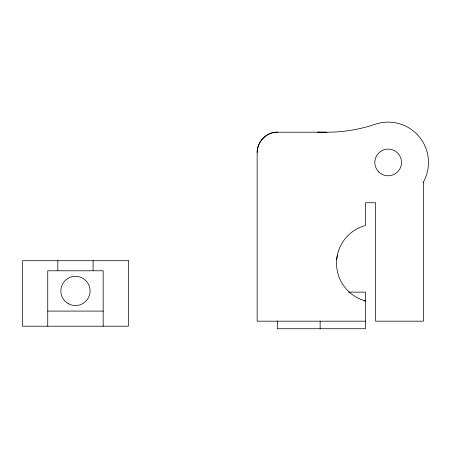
<?xml version="1.0" encoding="UTF-8"?>
<svg xmlns="http://www.w3.org/2000/svg" width="451" height="451" viewBox="0 0 451 451"><rect width="100%" height="100%" fill="white"/><g stroke="black" fill="none" stroke-linecap="round" stroke-linejoin="round"><path stroke-width="0.68" d="M336.672 259.72L336.993 257.138M365.49 321.174L257.149 321.174L257.149 152.359C257.262 141.608 266.411 132.036 277.309 132.205L326.862 132.205A151.175 151.175 0 0 0 375.26 124.251A40.314 40.314 0 0 1 423.083 182.599L423.444 182.599L423.444 321.174L375.57 321.174L375.57 202.753L365.49 202.753L365.49 225.494A39.051 39.051 0 0 0 365.49 300.952L364.132 300.868M257.149 152.359C257.262 141.608 266.417 132.036 277.309 132.205L276.046 132.244M337.094 256.523L337.258 255.666M318.93 132.244A20.154 20.154 0 0 0 317.622 132.205L326.862 132.205M348.696 292.135L365.49 292.135L365.49 328.734L277.309 328.734L277.309 320.988M47.744 311.094L103.178 311.094M318.192 132.205L318.88 132.244M320.137 321.174L320.137 328.734M103.178 326.214L103.178 270.78L47.744 270.78L47.744 326.214M93.098 260.706L93.098 270.504M57.824 260.706L57.824 270.504M128.372 260.706L22.55 260.706L22.55 326.214L128.372 326.214L128.372 260.706M68.152 303.596A14.612 14.612 0 0 0 90.076 290.94A14.612 14.612 0 0 0 68.152 278.284A14.612 14.612 0 0 0 68.152 303.596M378.727 171.882A13.355 13.355 0 0 0 401.069 165.895A13.355 13.355 0 0 0 384.714 149.54A13.355 13.355 0 0 0 378.727 171.882"/></g></svg>
